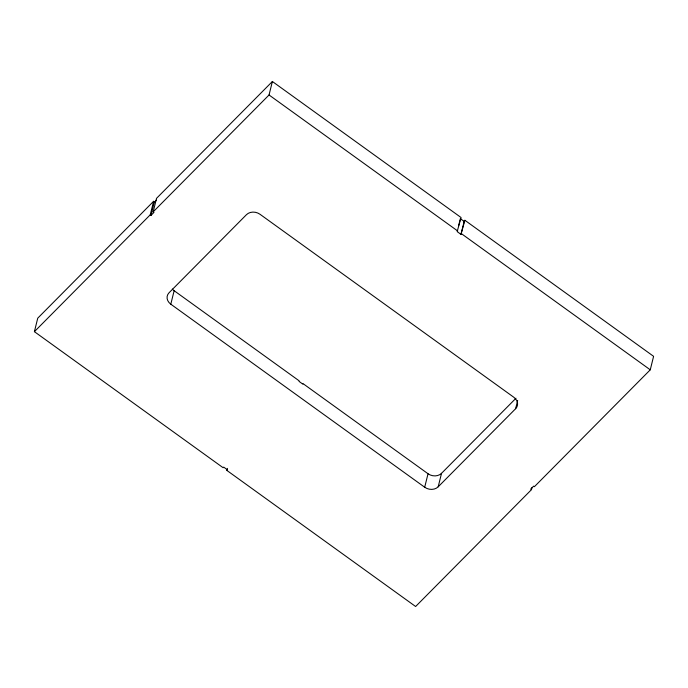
<?xml version="1.0" encoding="UTF-8"?>
<svg xmlns="http://www.w3.org/2000/svg" width="688" height="688" viewBox="0 0 688 688"><rect width="100%" height="100%" fill="white"/><g stroke="black" fill="none" stroke-linecap="round" stroke-linejoin="round"><path stroke-width="1.03" d="M531.987 487.568L531.48 489.641L415.621 606.506L226.92 470.463L227.504 469.87L223.695 467.118L223.11 467.711L34.4 331.668L37.737 318.183L153.587 201.317L155.316 202.556M34.4 331.668L150.251 214.802L153.587 201.317M150.251 214.802L151.016 215.353L154.215 202.401L156.417 200.182M151.016 215.353L153.949 212.394L153.183 211.844L156.52 198.359L272.379 81.494L461.08 217.537L457.159 231.615L460.969 234.367L464.89 220.289L653.6 356.332L650.263 369.817L534.413 486.683L533.647 486.132L530.715 489.091L531.48 489.641M517.668 400.407L515.622 408.706L438.187 486.812A9.709 7.964 13.9 0 1 424.694 487.233L170.805 304.191L174.141 290.706A9.709 7.964 13.9 0 1 172.37 289.08M153.183 211.844L269.042 94.978L272.379 81.494M226.92 470.463L227.436 468.39M458.638 225.638L460.358 218.672L464.176 221.416L460.969 234.367M424.694 487.233L428.031 473.748L302.995 383.603L302.858 384.145L299.048 381.393L299.177 380.851L174.141 290.706M438.187 486.812L441.524 473.327L515.974 398.232M463.394 221.803L464.89 220.289M269.042 94.978L457.744 231.022M461.553 233.774L650.263 369.817M515.622 408.706A9.709 7.964 13.9 0 0 513.859 397.294L259.969 214.252A9.709 7.964 13.9 0 0 246.476 214.673L169.042 292.778A9.709 7.964 13.9 0 0 170.805 304.191M441.524 473.327A9.709 7.964 13.9 0 1 428.031 473.748"/></g></svg>
